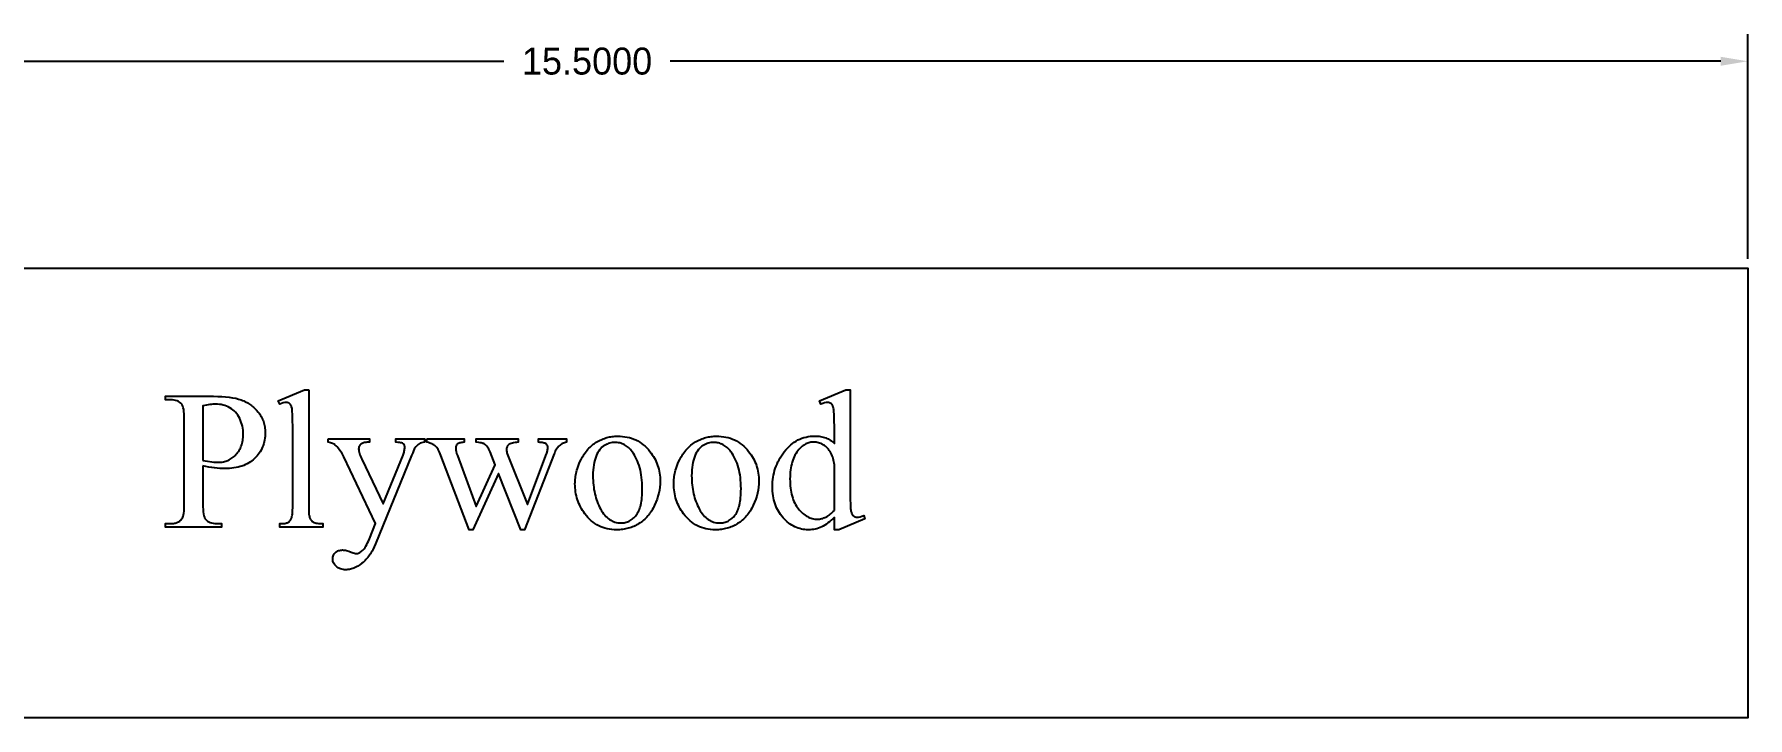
# Model space of a CAD drawing. Extents: x -4 to 204, y -54 to 64.
# Drawn here: x 128.3 to 139.74, y 46.9 to 51.46 of the extents above; entities that cross this region are included whole.
import ezdxf

# ---------------------------------------------------------------- set-up
doc = ezdxf.new("R2010")
doc.units = 0
doc.header["$MEASUREMENT"] = 0
doc.layers.get('Defpoints').update_dxf_attribs({"linetype": 'CONTINUOUS'})
doc.layers.add('Dimentions', color=7, linetype='CONTINUOUS')
doc.layers.add('LAYER_1', color=3, linetype='CONTINUOUS')
doc.dimstyles.get("Standard").update_dxf_attribs({"dimtxt": 0.18, "dimasz": 0.18, "dimexe": 0.18, "dimexo": 0.0625, "dimgap": 0.09, "dimtad": 0, "dimtih": 1, "dimtoh": 1, "dimdec": 4, "dimzin": 0, "dimdsep": 46, "dimtxsty": 'STANDARD', "dimcen": 0.09, "dimadec": 0, "dimazin": 0, "dimtfac": 1, "dimtdec": 4, "dimtofl": 0, "dimtmove": 0, "dimatfit": 3, "dimfxl": 1, "dimtolj": 1, "dimtzin": 0, "dimarcsym": 0})

# ---------------------------------------------------------------- blocks, each defined once
blk = doc.blocks.new('*D230')
at = {"layer": 'Defpoints', "color": 0}
for p in [(139.74, 51.284), (124.24, 49.904), (139.74, 49.904)]:
    blk.add_point(p, dxfattribs=at)
at = {"layer": 'Dimentions', "color": 0, "lineweight": -2}
for p, q in [((124.24, 49.966), (124.24, 51.464)), ((139.74, 49.966), (139.74, 51.464)), ((124.42, 51.284), (131.435, 51.284)), ((139.56, 51.284), (132.545, 51.284))]:
    blk.add_line(p, q, dxfattribs=at)
at = {"layer": 'Dimentions', "color": 0}
for points in [[(124.42, 51.314), (124.42, 51.254), (124.24, 51.284)], [(139.56, 51.254), (139.56, 51.314), (139.74, 51.284)]]:
    blk.add_solid(points, dxfattribs=at)
at = {"layer": 'Dimentions', "color": 0, "insert": (131.99, 51.284), "char_height": 0.18, "attachment_point": 5}
blk.add_mtext('\\A1;15.5000', dxfattribs=at)

msp = doc.modelspace()

# ---------------------------------------------------------------- linework, layer by layer
at = {"layer": 'LAYER_1'}
for points in [[(124.24009, 46.90379), (124.24009, 49.90379), (139.74009, 49.90379), (139.74009, 46.90379)], [(130.13122, 49.09094), (130.13122, 48.30875), (130.13172, 48.2834), (130.13235, 48.27248), (130.13323, 48.26272), (130.13436, 48.25413), (130.13574, 48.24671), (130.13738, 48.24045), (130.13926, 48.23536), (130.14141, 48.23099), (130.14383, 48.22689), (130.14652, 48.22306), (130.14948, 48.21951), (130.15272, 48.21622), (130.15622, 48.21321), (130.16, 48.21047), (130.16405, 48.208), (130.16868, 48.20581), (130.17423, 48.20391), (130.18068, 48.20231), (130.18803, 48.201), (130.19629, 48.19998), (130.20545, 48.19925), (130.21552, 48.19881), (130.22649, 48.19866), (130.22649, 48.17549), (129.93744, 48.17549), (129.93744, 48.19866), (129.95611, 48.19919), (129.96424, 48.19984), (129.97156, 48.20076), (129.97808, 48.20193), (129.98379, 48.20337), (129.9887, 48.20507), (129.9928, 48.20703), (129.9964, 48.2093), (129.9998, 48.2119), (130.003, 48.21485), (130.006, 48.21814), (130.0088, 48.22177), (130.01139, 48.22574), (130.01379, 48.23006), (130.01598, 48.23471), (130.01794, 48.2401), (130.01964, 48.24658), (130.02108, 48.25418), (130.02226, 48.26288), (130.02317, 48.27269), (130.02383, 48.2836), (130.02435, 48.30875), (130.02435, 48.84437), (130.02407, 48.88946), (130.02322, 48.92492), (130.02181, 48.95078), (130.0209, 48.9601), (130.01984, 48.96701), (130.01725, 48.97753), (130.01569, 48.98211), (130.01397, 48.98624), (130.01207, 48.98992), (130.01, 48.99314), (130.00777, 48.99592), (130.00536, 48.99823), (130.00278, 49.0002), (130.00003, 49.0019), (129.9971, 49.00333), (129.99401, 49.00451), (129.98731, 49.00608), (129.97993, 49.0066), (129.9756, 49.00644), (129.971, 49.00596), (129.96094, 49.00403), (129.94975, 49.00081), (129.93744, 48.9963), (129.92649, 49.01883), (130.10225, 49.09094)], [(133.64109, 48.2418), (133.63033, 48.23093), (133.61964, 48.22085), (133.60901, 48.21157), (133.59844, 48.20309), (133.58792, 48.1954), (133.57747, 48.1885), (133.56708, 48.1824), (133.55675, 48.1771), (133.54635, 48.17249), (133.53575, 48.16851), (133.52494, 48.16513), (133.51394, 48.16237), (133.50273, 48.16022), (133.49133, 48.15869), (133.47972, 48.15777), (133.46791, 48.15746), (133.45594, 48.15778), (133.44415, 48.15872), (133.43256, 48.1603), (133.42116, 48.16251), (133.40995, 48.16535), (133.39893, 48.16882), (133.3881, 48.17293), (133.37746, 48.17766), (133.36701, 48.18303), (133.35676, 48.18902), (133.34669, 48.19565), (133.33682, 48.20291), (133.32714, 48.2108), (133.31765, 48.21932), (133.30835, 48.22847), (133.29924, 48.23826), (133.29051, 48.24853), (133.28234, 48.25917), (133.27474, 48.27017), (133.2677, 48.28153), (133.26122, 48.29325), (133.2553, 48.30532), (133.24995, 48.31776), (133.24516, 48.33056), (133.24094, 48.34371), (133.23728, 48.35723), (133.23418, 48.3711), (133.23164, 48.38534), (133.22967, 48.39993), (133.22826, 48.41489), (133.22742, 48.4302), (133.22714, 48.44587), (133.22745, 48.46164), (133.22839, 48.47724), (133.22994, 48.49267), (133.23213, 48.50794), (133.23493, 48.52303), (133.23836, 48.53796), (133.24242, 48.55272), (133.24709, 48.56731), (133.2524, 48.58173), (133.25832, 48.59598), (133.26487, 48.61006), (133.27204, 48.62398), (133.27984, 48.63773), (133.28826, 48.6513), (133.2973, 48.66471), (133.30697, 48.67796), (133.31712, 48.6907), (133.32764, 48.70262), (133.33851, 48.71373), (133.34974, 48.72401), (133.36132, 48.73346), (133.37327, 48.7421), (133.38556, 48.74991), (133.39822, 48.7569), (133.41124, 48.76307), (133.42461, 48.76841), (133.43833, 48.77293), (133.45242, 48.77663), (133.46686, 48.77951), (133.48166, 48.78157), (133.49682, 48.7828), (133.51233, 48.78321), (133.52196, 48.78302), (133.53138, 48.78244), (133.54059, 48.78147), (133.54959, 48.78011), (133.55838, 48.77837), (133.56695, 48.77624), (133.57532, 48.77372), (133.58347, 48.77082), (133.59141, 48.76753), (133.59914, 48.76385), (133.60666, 48.75978), (133.61397, 48.75533), (133.62106, 48.75049), (133.62795, 48.74526), (133.63462, 48.73964), (133.64109, 48.73364), (133.64109, 48.84244), (133.64078, 48.88811), (133.63988, 48.92404), (133.63837, 48.95023), (133.63739, 48.95968), (133.63626, 48.96669), (133.6335, 48.97735), (133.63187, 48.98199), (133.63006, 48.98616), (133.62809, 48.98987), (133.62594, 48.99312), (133.62362, 48.99591), (133.62113, 48.99823), (133.61847, 49.0002), (133.61566, 49.0019), (133.61268, 49.00333), (133.60954, 49.00451), (133.60278, 49.00608), (133.59538, 49.0066), (133.58633, 49.00596), (133.5759, 49.00403), (133.56411, 49.00081), (133.55096, 48.9963), (133.54259, 49.01883), (133.71834, 49.09094), (133.74731, 49.09094), (133.74731, 48.40918), (133.74761, 48.3624), (133.74852, 48.32573), (133.75003, 48.29915), (133.75101, 48.28965), (133.75214, 48.28268), (133.75491, 48.27211), (133.75657, 48.26748), (133.75841, 48.26328), (133.76044, 48.25952), (133.76264, 48.25618), (133.76502, 48.25328), (133.76759, 48.25081), (133.77312, 48.24687), (133.77605, 48.24532), (133.7791, 48.24405), (133.78225, 48.24306), (133.78551, 48.24236), (133.79237, 48.2418), (133.7969, 48.24197), (133.80179, 48.24248), (133.81265, 48.24453), (133.82497, 48.24795), (133.83873, 48.25274), (133.84581, 48.23021), (133.6707, 48.15746), (133.64109, 48.15746)], [(129.42435, 48.58429), (129.42435, 48.32999), (129.42463, 48.31037), (129.42547, 48.29269), (129.42688, 48.27697), (129.42885, 48.2632), (129.43139, 48.25138), (129.43449, 48.24151), (129.43625, 48.23731), (129.43815, 48.2336), (129.44019, 48.23037), (129.44237, 48.22763), (129.44888, 48.22099), (129.45617, 48.21524), (129.46425, 48.21037), (129.47311, 48.20639), (129.48276, 48.20329), (129.49319, 48.20108), (129.50441, 48.19975), (129.51641, 48.19931), (129.54988, 48.19931), (129.54988, 48.17549), (129.17585, 48.17549), (129.17585, 48.19931), (129.20868, 48.19931), (129.22203, 48.19987), (129.22834, 48.20057), (129.23439, 48.20156), (129.24021, 48.20283), (129.24577, 48.20438), (129.25109, 48.20621), (129.25616, 48.20832), (129.26099, 48.21071), (129.26557, 48.21339), (129.2699, 48.21635), (129.27399, 48.21959), (129.27783, 48.22311), (129.28142, 48.22691), (129.28477, 48.23099), (129.28787, 48.23536), (129.29089, 48.2412), (129.2935, 48.24876), (129.29571, 48.25802), (129.29752, 48.269), (129.29893, 48.28168), (129.29994, 48.29607), (129.30054, 48.31218), (129.30074, 48.32999), (129.30074, 48.89394), (129.30047, 48.91357), (129.29966, 48.93124), (129.2983, 48.94696), (129.2964, 48.96073), (129.29395, 48.97255), (129.29097, 48.98242), (129.28927, 48.98662), (129.28743, 48.99034), (129.28547, 48.99356), (129.28336, 48.9963), (129.2767, 49.00294), (129.26928, 49.0087), (129.26109, 49.01356), (129.25214, 49.01755), (129.24242, 49.02065), (129.23194, 49.02286), (129.22069, 49.02419), (129.20868, 49.02463), (129.17585, 49.02463), (129.17585, 49.04845), (129.49581, 49.04845), (129.52432, 49.04807), (129.55129, 49.04694), (129.57671, 49.04505), (129.60058, 49.04241), (129.6229, 49.03902), (129.64367, 49.03487), (129.6629, 49.02997), (129.68057, 49.02431), (129.68894, 49.02116), (129.69714, 49.01775), (129.70517, 49.01409), (129.71304, 49.01016), (129.72074, 49.00598), (129.72828, 49.00154), (129.73565, 48.99684), (129.74286, 48.99188), (129.7499, 48.98666), (129.75677, 48.98118), (129.76348, 48.97544), (129.77002, 48.96945), (129.77639, 48.96319), (129.7826, 48.95668), (129.79452, 48.94287), (129.80013, 48.93562), (129.80538, 48.92821), (129.81027, 48.92064), (129.8148, 48.91289), (129.81896, 48.90498), (129.82277, 48.89691), (129.82621, 48.88867), (129.82928, 48.88026), (129.832, 48.87169), (129.83435, 48.86295), (129.83635, 48.85405), (129.83797, 48.84497), (129.83924, 48.83574), (129.84015, 48.82634), (129.84069, 48.81677), (129.84087, 48.80703), (129.8406, 48.79383), (129.83977, 48.78094), (129.83839, 48.76836), (129.83647, 48.75609), (129.83399, 48.74414), (129.83096, 48.73249), (129.82738, 48.72116), (129.82325, 48.71014), (129.81857, 48.69944), (129.81334, 48.68904), (129.80755, 48.67896), (129.80122, 48.66918), (129.79433, 48.65972), (129.7869, 48.65057), (129.77891, 48.64174), (129.77038, 48.63321), (129.76134, 48.6251), (129.75184, 48.61752), (129.74189, 48.61046), (129.73149, 48.60392), (129.72063, 48.59791), (129.70931, 48.59241), (129.69754, 48.58744), (129.68532, 48.583), (129.67264, 48.57907), (129.6595, 48.57567), (129.64591, 48.5728), (129.63187, 48.57044), (129.61736, 48.56861), (129.60241, 48.56731), (129.587, 48.56652), (129.57113, 48.56626), (129.55503, 48.56654), (129.5383, 48.56739), (129.52091, 48.56879), (129.50289, 48.57077), (129.48422, 48.5733), (129.46491, 48.5764), (129.44495, 48.58006)], [(129.42435, 48.62098), (129.45654, 48.61535), (129.48486, 48.61132), (129.49758, 48.60992), (129.50933, 48.60891), (129.52011, 48.60831), (129.52993, 48.60811), (129.53822, 48.60831), (129.54638, 48.60891), (129.55439, 48.60993), (129.56226, 48.61134), (129.56998, 48.61317), (129.57756, 48.61539), (129.585, 48.61802), (129.59229, 48.62106), (129.59944, 48.6245), (129.60645, 48.62835), (129.61332, 48.6326), (129.62004, 48.63726), (129.62661, 48.64232), (129.63305, 48.64778), (129.63934, 48.65365), (129.64549, 48.65993), (129.65137, 48.66653), (129.65688, 48.67336), (129.662, 48.68044), (129.66675, 48.68775), (129.67112, 48.69531), (129.6751, 48.7031), (129.67871, 48.71113), (129.68194, 48.7194), (129.68479, 48.72791), (129.68726, 48.73665), (129.68934, 48.74564), (129.69105, 48.75487), (129.69238, 48.76433), (129.69333, 48.77403), (129.6939, 48.78398), (129.69409, 48.79416), (129.69373, 48.80819), (129.69264, 48.82198), (129.69083, 48.83551), (129.6883, 48.8488), (129.68504, 48.86183), (129.68105, 48.87461), (129.67635, 48.88714), (129.67091, 48.89941), (129.66482, 48.91118), (129.65812, 48.92219), (129.65082, 48.93243), (129.64291, 48.9419), (129.6344, 48.95061), (129.62529, 48.95856), (129.61557, 48.96574), (129.60525, 48.97216), (129.59445, 48.97782), (129.58328, 48.98272), (129.57175, 48.98687), (129.55986, 48.99027), (129.54761, 48.99291), (129.535, 48.99479), (129.52202, 48.99593), (129.50868, 48.9963), (129.50018, 48.99611), (129.4911, 48.99554), (129.48143, 48.99458), (129.47118, 48.99324), (129.44893, 48.98942), (129.42435, 48.98407)], [(130.26126, 48.76519), (130.53615, 48.76519), (130.53615, 48.74137), (130.52263, 48.74137), (130.51562, 48.74117), (130.50905, 48.74058), (130.50294, 48.7396), (130.49728, 48.73823), (130.49208, 48.73646), (130.48732, 48.73431), (130.48302, 48.73176), (130.47918, 48.72881), (130.47578, 48.72558), (130.47284, 48.72215), (130.47035, 48.71854), (130.46831, 48.71473), (130.46673, 48.71073), (130.4656, 48.70654), (130.46492, 48.70216), (130.46469, 48.69759), (130.46502, 48.69101), (130.46602, 48.68383), (130.46768, 48.67604), (130.47, 48.66765), (130.47299, 48.65866), (130.47664, 48.64907), (130.48096, 48.63887), (130.48594, 48.62806), (130.6295, 48.33064), (130.76147, 48.65639), (130.76404, 48.66298), (130.76626, 48.66955), (130.76814, 48.67609), (130.76968, 48.68262), (130.77088, 48.68913), (130.77173, 48.69562), (130.77225, 48.70209), (130.77242, 48.70853), (130.77214, 48.71397), (130.77129, 48.71867), (130.76988, 48.72266), (130.76791, 48.72592), (130.76497, 48.72928), (130.76131, 48.73227), (130.75693, 48.73491), (130.75182, 48.73718), (130.7453, 48.73901), (130.73669, 48.74032), (130.72598, 48.74111), (130.71319, 48.74137), (130.71319, 48.76519), (130.90503, 48.76519), (130.90503, 48.74137), (130.89381, 48.73976), (130.88395, 48.7375), (130.87546, 48.73461), (130.86834, 48.73107), (130.86174, 48.72636), (130.85482, 48.71996), (130.84758, 48.71187), (130.84001, 48.7021), (130.83647, 48.69562), (130.83164, 48.6852), (130.82553, 48.67083), (130.81812, 48.65253), (130.578, 48.06411), (130.56897, 48.04336), (130.55927, 48.02392), (130.55416, 48.01469), (130.54889, 48.00578), (130.54345, 47.9972), (130.53784, 47.98895), (130.53206, 47.98103), (130.52612, 47.97343), (130.52, 47.96616), (130.51372, 47.95922), (130.50727, 47.9526), (130.50065, 47.94631), (130.49386, 47.94035), (130.4869, 47.93471), (130.47288, 47.92445), (130.459, 47.91556), (130.44524, 47.90804), (130.43162, 47.90188), (130.42485, 47.89932), (130.41812, 47.89709), (130.41143, 47.89521), (130.40476, 47.89367), (130.39813, 47.89248), (130.39153, 47.89162), (130.38496, 47.89111), (130.37843, 47.89094), (130.36914, 47.89128), (130.36028, 47.89231), (130.35184, 47.89402), (130.34382, 47.89641), (130.33623, 47.89949), (130.32906, 47.90325), (130.32231, 47.9077), (130.31598, 47.91283), (130.31025, 47.9184), (130.30528, 47.92417), (130.30107, 47.93015), (130.29763, 47.93632), (130.29496, 47.9427), (130.29304, 47.94928), (130.2919, 47.95606), (130.29152, 47.96304), (130.29179, 47.96963), (130.29262, 47.9759), (130.29401, 47.98183), (130.29594, 47.98742), (130.29843, 47.99269), (130.30147, 47.99762), (130.30507, 48.00223), (130.30922, 48.0065), (130.31385, 48.01034), (130.3189, 48.01368), (130.32435, 48.0165), (130.33022, 48.01881), (130.3365, 48.0206), (130.3432, 48.02189), (130.35031, 48.02266), (130.35782, 48.02291), (130.36338, 48.02269), (130.36941, 48.02203), (130.37593, 48.02092), (130.38293, 48.01937), (130.39838, 48.01495), (130.41576, 48.00875), (130.42743, 48.00452), (130.43669, 48.00151), (130.44353, 47.9997), (130.44795, 47.99909), (130.45284, 47.9994), (130.45783, 48.00034), (130.46294, 48.0019), (130.46815, 48.00408), (130.47348, 48.00689), (130.47891, 48.01032), (130.48446, 48.01437), (130.49012, 48.01905), (130.49584, 48.02462), (130.50157, 48.03136), (130.50731, 48.03927), (130.51306, 48.04834), (130.51881, 48.05858), (130.52458, 48.06999), (130.53036, 48.08256), (130.53615, 48.0963), (130.578, 48.19866), (130.36619, 48.64351), (130.36064, 48.6541), (130.35364, 48.66588), (130.34519, 48.67888), (130.33529, 48.69308), (130.32761, 48.70342), (130.32065, 48.71191), (130.31441, 48.71855), (130.3089, 48.72334), (130.30491, 48.72588), (130.30037, 48.72833), (130.28958, 48.733), (130.27655, 48.73734), (130.26126, 48.74137)], [(130.92113, 48.76519), (131.16834, 48.76519), (131.16834, 48.74137), (131.16018, 48.74061), (131.15275, 48.73964), (131.14605, 48.73844), (131.14009, 48.73702), (131.13487, 48.73538), (131.13038, 48.73352), (131.12662, 48.73144), (131.1236, 48.72914), (131.12111, 48.72659), (131.11895, 48.72378), (131.11712, 48.72072), (131.11563, 48.71739), (131.11447, 48.7138), (131.11364, 48.70994), (131.11314, 48.70583), (131.11297, 48.70145), (131.11315, 48.69633), (131.11366, 48.69095), (131.11571, 48.6794), (131.11913, 48.66681), (131.12392, 48.65317), (131.2501, 48.3139), (131.37692, 48.59008), (131.34345, 48.67699), (131.33943, 48.68627), (131.33512, 48.69481), (131.3305, 48.70261), (131.32558, 48.70966), (131.32036, 48.71597), (131.31484, 48.72153), (131.30901, 48.72635), (131.30289, 48.73042), (131.29897, 48.73257), (131.29428, 48.73449), (131.28883, 48.73619), (131.28261, 48.73767), (131.27563, 48.73892), (131.26788, 48.73996), (131.2501, 48.74137), (131.2501, 48.76519), (131.53079, 48.76519), (131.53079, 48.74137), (131.51962, 48.74068), (131.5093, 48.7396), (131.49982, 48.73811), (131.49119, 48.73622), (131.48341, 48.73392), (131.47647, 48.73123), (131.47037, 48.72813), (131.46512, 48.72463), (131.4621, 48.72186), (131.45949, 48.71871), (131.45727, 48.71518), (131.45546, 48.71127), (131.45406, 48.70698), (131.45305, 48.7023), (131.45245, 48.69724), (131.45225, 48.6918), (131.45257, 48.68532), (131.45353, 48.67876), (131.45514, 48.67212), (131.4574, 48.6654), (131.5913, 48.32677), (131.71555, 48.65317), (131.72118, 48.66967), (131.72521, 48.68439), (131.72661, 48.69109), (131.72762, 48.69735), (131.72822, 48.70316), (131.72843, 48.70853), (131.72823, 48.71155), (131.72764, 48.71449), (131.72666, 48.71735), (131.72529, 48.72012), (131.72352, 48.72282), (131.72136, 48.72543), (131.71881, 48.72797), (131.71587, 48.73042), (131.71236, 48.73271), (131.70809, 48.73473), (131.70306, 48.73649), (131.69728, 48.73799), (131.69075, 48.73922), (131.68346, 48.7402), (131.67542, 48.74091), (131.66662, 48.74137), (131.66662, 48.76519), (131.85267, 48.76519), (131.85267, 48.74137), (131.84579, 48.74009), (131.83913, 48.73835), (131.83271, 48.73615), (131.82652, 48.73348), (131.82056, 48.73035), (131.81483, 48.72676), (131.80934, 48.72271), (131.80407, 48.71819), (131.79903, 48.71321), (131.79423, 48.70777), (131.78966, 48.70187), (131.78532, 48.6955), (131.78121, 48.68867), (131.77733, 48.68138), (131.77369, 48.67362), (131.77027, 48.6654), (131.57328, 48.15746), (131.54688, 48.15746), (131.39946, 48.53407), (131.22757, 48.15746), (131.20375, 48.15746), (131.01448, 48.65317), (131.00982, 48.66444), (131.00518, 48.67476), (131.00057, 48.68412), (130.99597, 48.69252), (130.99139, 48.69997), (130.98683, 48.70646), (130.9823, 48.712), (130.97778, 48.71658), (130.97295, 48.72056), (130.96748, 48.72429), (130.96137, 48.72776), (130.95461, 48.73099), (130.9472, 48.73396), (130.93915, 48.73668), (130.93046, 48.73915), (130.92113, 48.74137)], [(132.19452, 48.78257), (132.21105, 48.78217), (132.22717, 48.78098), (132.24288, 48.77899), (132.25817, 48.77621), (132.27306, 48.77264), (132.28753, 48.76826), (132.30158, 48.7631), (132.31523, 48.75714), (132.32846, 48.75038), (132.34128, 48.74284), (132.35369, 48.73449), (132.36568, 48.72535), (132.37727, 48.71542), (132.38844, 48.70469), (132.3992, 48.69317), (132.40954, 48.68085), (132.41788, 48.66989), (132.42569, 48.65872), (132.43295, 48.64736), (132.43968, 48.63579), (132.44587, 48.62402), (132.45152, 48.61205), (132.45663, 48.59988), (132.4612, 48.5875), (132.46524, 48.57493), (132.46874, 48.56216), (132.4717, 48.54918), (132.47412, 48.536), (132.476, 48.52262), (132.47735, 48.50904), (132.47816, 48.49526), (132.47843, 48.48128), (132.47783, 48.46145), (132.47605, 48.44157), (132.47308, 48.42162), (132.46893, 48.40161), (132.46359, 48.38155), (132.45706, 48.36142), (132.44934, 48.34123), (132.44044, 48.32098), (132.43558, 48.311), (132.4305, 48.30133), (132.42519, 48.29197), (132.41966, 48.28292), (132.41391, 48.27418), (132.40793, 48.26576), (132.40172, 48.25764), (132.3953, 48.24984), (132.38865, 48.24235), (132.38177, 48.23518), (132.37468, 48.22831), (132.36735, 48.22176), (132.35981, 48.21552), (132.35204, 48.20959), (132.34405, 48.20397), (132.33583, 48.19866), (132.32744, 48.19367), (132.31893, 48.18901), (132.31031, 48.18466), (132.30157, 48.18064), (132.29271, 48.17694), (132.28373, 48.17356), (132.27463, 48.1705), (132.26542, 48.16776), (132.25608, 48.16535), (132.24663, 48.16326), (132.23706, 48.16149), (132.22737, 48.16004), (132.21757, 48.15891), (132.20764, 48.15811), (132.1976, 48.15762), (132.18744, 48.15746), (132.17099, 48.15788), (132.15498, 48.15912), (132.13939, 48.1612), (132.12423, 48.1641), (132.10949, 48.16783), (132.09519, 48.1724), (132.08131, 48.17779), (132.06786, 48.18402), (132.05483, 48.19107), (132.04224, 48.19895), (132.03007, 48.20767), (132.01833, 48.21721), (132.00701, 48.22759), (131.99613, 48.23879), (131.98567, 48.25082), (131.97564, 48.26368), (131.96761, 48.27496), (131.96009, 48.2864), (131.9531, 48.29801), (131.94663, 48.3098), (131.94067, 48.32175), (131.93523, 48.33388), (131.93031, 48.34617), (131.9259, 48.35864), (131.92202, 48.37128), (131.91865, 48.38409), (131.9158, 48.39707), (131.91347, 48.41022), (131.91166, 48.42355), (131.91036, 48.43704), (131.90959, 48.45071), (131.90933, 48.46454), (131.90948, 48.47468), (131.90996, 48.48481), (131.91074, 48.49493), (131.91184, 48.50504), (131.91326, 48.51515), (131.91498, 48.52524), (131.91703, 48.53533), (131.91939, 48.54542), (131.92206, 48.55549), (131.92504, 48.56556), (131.93196, 48.58567), (131.94013, 48.60576), (131.94956, 48.62581), (131.95469, 48.63566), (131.96002, 48.64519), (131.96555, 48.65439), (131.97127, 48.66327), (131.97719, 48.67182), (131.98332, 48.68004), (131.98964, 48.68793), (131.99616, 48.6955), (132.00287, 48.70274), (132.00979, 48.70965), (132.01691, 48.71624), (132.02422, 48.7225), (132.03173, 48.72843), (132.03944, 48.73403), (132.04736, 48.73931), (132.05546, 48.74426), (132.072, 48.75324), (132.08878, 48.76102), (132.09726, 48.76446), (132.1058, 48.76761), (132.1144, 48.77045), (132.12306, 48.77299), (132.13178, 48.77524), (132.14056, 48.77718), (132.14941, 48.77883), (132.15831, 48.78017), (132.16727, 48.78122), (132.17629, 48.78197), (132.18538, 48.78242)], [(132.17456, 48.74072), (132.16603, 48.74041), (132.15748, 48.73946), (132.14893, 48.73787), (132.14036, 48.73565), (132.13179, 48.7328), (132.1232, 48.72932), (132.11461, 48.7252), (132.106, 48.72044), (132.0976, 48.7149), (132.0896, 48.70839), (132.08202, 48.70093), (132.07486, 48.69252), (132.0681, 48.68315), (132.06176, 48.67282), (132.05583, 48.66154), (132.05031, 48.64931), (132.04533, 48.63614), (132.04102, 48.62207), (132.03737, 48.60709), (132.03438, 48.59121), (132.03206, 48.57442), (132.0304, 48.55672), (132.0294, 48.53812), (132.02907, 48.51862), (132.02927, 48.50266), (132.02987, 48.48698), (132.03087, 48.47158), (132.03227, 48.45646), (132.03407, 48.44161), (132.03627, 48.42703), (132.03887, 48.41274), (132.04186, 48.39872), (132.04526, 48.38497), (132.04906, 48.37151), (132.05326, 48.35832), (132.05786, 48.3454), (132.06286, 48.33277), (132.06825, 48.32041), (132.07405, 48.30832), (132.08025, 48.29652), (132.08677, 48.28521), (132.09355, 48.27464), (132.10058, 48.26479), (132.10787, 48.25568), (132.11541, 48.24729), (132.12321, 48.23963), (132.13125, 48.23271), (132.13956, 48.22651), (132.14811, 48.22104), (132.15692, 48.2163), (132.16599, 48.21229), (132.17531, 48.209), (132.18488, 48.20645), (132.19471, 48.20463), (132.20479, 48.20353), (132.21512, 48.20317), (132.22284, 48.20337), (132.23039, 48.20397), (132.23777, 48.20498), (132.24498, 48.20639), (132.25201, 48.2082), (132.25888, 48.21041), (132.26557, 48.21303), (132.27209, 48.21605), (132.27845, 48.21947), (132.28463, 48.22329), (132.29064, 48.22751), (132.29648, 48.23214), (132.30215, 48.23717), (132.30764, 48.2426), (132.31297, 48.24844), (132.31812, 48.25467), (132.32304, 48.2614), (132.32763, 48.2687), (132.33191, 48.27659), (132.33587, 48.28505), (132.33951, 48.29409), (132.34284, 48.30371), (132.34585, 48.31391), (132.34854, 48.32468), (132.35092, 48.33604), (132.35298, 48.34797), (132.35472, 48.36048), (132.35615, 48.37357), (132.35726, 48.38724), (132.35805, 48.40148), (132.35852, 48.41631), (132.35868, 48.43171), (132.35842, 48.45108), (132.35763, 48.46993), (132.35631, 48.48826), (132.35446, 48.50607), (132.35208, 48.52335), (132.34918, 48.54011), (132.34574, 48.55634), (132.34178, 48.57205), (132.33729, 48.58724), (132.33228, 48.60191), (132.32673, 48.61605), (132.32066, 48.62967), (132.31406, 48.64277), (132.30693, 48.65534), (132.29927, 48.66739), (132.29109, 48.67892), (132.28527, 48.6864), (132.27927, 48.69341), (132.27306, 48.69992), (132.26666, 48.70596), (132.26007, 48.71151), (132.25327, 48.71658), (132.24629, 48.72117), (132.2391, 48.72527), (132.23172, 48.72889), (132.22414, 48.73203), (132.21637, 48.73469), (132.2084, 48.73686), (132.20024, 48.73855), (132.19187, 48.73976), (132.18332, 48.74048)], [(132.85375, 48.78257), (132.87028, 48.78217), (132.8864, 48.78098), (132.90211, 48.77899), (132.9174, 48.77621), (132.93228, 48.77264), (132.94675, 48.76826), (132.96081, 48.7631), (132.97446, 48.75714), (132.98769, 48.75038), (133.00051, 48.74284), (133.01292, 48.73449), (133.02491, 48.72535), (133.03649, 48.71542), (133.04766, 48.70469), (133.05842, 48.69317), (133.06877, 48.68085), (133.07711, 48.66989), (133.08491, 48.65872), (133.09218, 48.64736), (133.09891, 48.63579), (133.10509, 48.62402), (133.11074, 48.61205), (133.11586, 48.59988), (133.12043, 48.5875), (133.12447, 48.57493), (133.12797, 48.56216), (133.13093, 48.54918), (133.13335, 48.536), (133.13523, 48.52262), (133.13658, 48.50904), (133.13738, 48.49526), (133.13765, 48.48128), (133.13706, 48.46145), (133.13528, 48.44157), (133.13231, 48.42162), (133.12816, 48.40161), (133.12282, 48.38155), (133.11629, 48.36142), (133.10857, 48.34123), (133.09967, 48.32098), (133.09481, 48.311), (133.08973, 48.30133), (133.08442, 48.29197), (133.07889, 48.28292), (133.07313, 48.27418), (133.06715, 48.26576), (133.06095, 48.25764), (133.05453, 48.24984), (133.04787, 48.24235), (133.041, 48.23518), (133.0339, 48.22831), (133.02658, 48.22176), (133.01904, 48.21552), (133.01127, 48.20959), (133.00327, 48.20397), (132.99506, 48.19866), (132.98667, 48.19367), (132.97816, 48.18901), (132.96954, 48.18466), (132.9608, 48.18064), (132.95193, 48.17694), (132.94296, 48.17356), (132.93386, 48.1705), (132.92464, 48.16776), (132.91531, 48.16535), (132.90586, 48.16326), (132.89629, 48.16149), (132.8866, 48.16004), (132.87679, 48.15891), (132.86687, 48.15811), (132.85683, 48.15762), (132.84667, 48.15746), (132.83022, 48.15788), (132.81421, 48.15912), (132.79862, 48.1612), (132.78345, 48.1641), (132.76872, 48.16783), (132.75441, 48.1724), (132.74054, 48.17779), (132.72708, 48.18402), (132.71406, 48.19107), (132.70146, 48.19895), (132.68929, 48.20767), (132.67755, 48.21721), (132.66624, 48.22759), (132.65535, 48.23879), (132.64489, 48.25082), (132.63486, 48.26368), (132.62683, 48.27496), (132.61932, 48.2864), (132.61233, 48.29801), (132.60585, 48.3098), (132.5999, 48.32175), (132.59446, 48.33388), (132.58953, 48.34617), (132.58513, 48.35864), (132.58125, 48.37128), (132.57788, 48.38409), (132.57503, 48.39707), (132.5727, 48.41022), (132.57089, 48.42355), (132.56959, 48.43704), (132.56881, 48.45071), (132.56855, 48.46454), (132.56871, 48.47468), (132.56918, 48.48481), (132.56997, 48.49493), (132.57107, 48.50504), (132.57248, 48.51515), (132.57421, 48.52524), (132.57626, 48.53533), (132.57861, 48.54542), (132.58129, 48.55549), (132.58427, 48.56556), (132.59119, 48.58567), (132.59936, 48.60576), (132.60879, 48.62581), (132.61392, 48.63566), (132.61925, 48.64519), (132.62477, 48.65439), (132.6305, 48.66327), (132.63642, 48.67182), (132.64254, 48.68004), (132.64886, 48.68793), (132.65538, 48.6955), (132.6621, 48.70274), (132.66902, 48.70965), (132.67613, 48.71624), (132.68345, 48.7225), (132.69096, 48.72843), (132.69867, 48.73403), (132.70658, 48.73931), (132.71469, 48.74426), (132.73123, 48.75324), (132.74801, 48.76102), (132.75649, 48.76446), (132.76503, 48.76761), (132.77363, 48.77045), (132.78229, 48.77299), (132.79101, 48.77524), (132.79979, 48.77718), (132.80863, 48.77883), (132.81753, 48.78017), (132.8265, 48.78122), (132.83552, 48.78197), (132.8446, 48.78242)], [(132.83379, 48.74072), (132.82526, 48.74041), (132.81671, 48.73946), (132.80815, 48.73787), (132.79959, 48.73565), (132.79101, 48.7328), (132.78243, 48.72932), (132.77383, 48.7252), (132.76523, 48.72044), (132.75682, 48.7149), (132.74883, 48.70839), (132.74125, 48.70093), (132.73409, 48.69252), (132.72733, 48.68315), (132.72099, 48.67282), (132.71506, 48.66154), (132.70954, 48.64931), (132.70456, 48.63614), (132.70025, 48.62207), (132.6966, 48.60709), (132.69361, 48.59121), (132.69128, 48.57442), (132.68962, 48.55672), (132.68863, 48.53812), (132.6883, 48.51862), (132.6885, 48.50266), (132.6891, 48.48698), (132.6901, 48.47158), (132.6915, 48.45646), (132.69329, 48.44161), (132.69549, 48.42703), (132.69809, 48.41274), (132.70109, 48.39872), (132.70449, 48.38497), (132.70829, 48.37151), (132.71249, 48.35832), (132.71709, 48.3454), (132.72208, 48.33277), (132.72748, 48.32041), (132.73328, 48.30832), (132.73948, 48.29652), (132.746, 48.28521), (132.75278, 48.27464), (132.75981, 48.26479), (132.7671, 48.25568), (132.77464, 48.24729), (132.78243, 48.23963), (132.79048, 48.23271), (132.79878, 48.22651), (132.80734, 48.22104), (132.81615, 48.2163), (132.82522, 48.21229), (132.83453, 48.209), (132.84411, 48.20645), (132.85393, 48.20463), (132.86401, 48.20353), (132.87435, 48.20317), (132.88207, 48.20337), (132.88962, 48.20397), (132.897, 48.20498), (132.9042, 48.20639), (132.91124, 48.2082), (132.9181, 48.21041), (132.9248, 48.21303), (132.93132, 48.21605), (132.93767, 48.21947), (132.94386, 48.22329), (132.94987, 48.22751), (132.95571, 48.23214), (132.96137, 48.23717), (132.96687, 48.2426), (132.9722, 48.24844), (132.97735, 48.25467), (132.98226, 48.2614), (132.98686, 48.2687), (132.99114, 48.27659), (132.9951, 48.28505), (132.99874, 48.29409), (133.00207, 48.30371), (133.00508, 48.31391), (133.00777, 48.32468), (133.01015, 48.33604), (133.01221, 48.34797), (133.01395, 48.36048), (133.01538, 48.37357), (133.01648, 48.38724), (133.01728, 48.40148), (133.01775, 48.41631), (133.01791, 48.43171), (133.01765, 48.45108), (133.01685, 48.46993), (133.01553, 48.48826), (133.01369, 48.50607), (133.01131, 48.52335), (133.0084, 48.54011), (133.00497, 48.55634), (133.00101, 48.57205), (132.99652, 48.58724), (132.99151, 48.60191), (132.98596, 48.61605), (132.97989, 48.62967), (132.97329, 48.64277), (132.96616, 48.65534), (132.9585, 48.66739), (132.95031, 48.67892), (132.9445, 48.6864), (132.93849, 48.69341), (132.93229, 48.69992), (132.92589, 48.70596), (132.91929, 48.71151), (132.9125, 48.71658), (132.90551, 48.72117), (132.89833, 48.72527), (132.89095, 48.72889), (132.88337, 48.73203), (132.8756, 48.73469), (132.86763, 48.73686), (132.85946, 48.73855), (132.8511, 48.73976), (132.84254, 48.74048)], [(133.64109, 48.28686), (133.64109, 48.59072), (133.63988, 48.60155), (133.63819, 48.61213), (133.63602, 48.62247), (133.63336, 48.63257), (133.63022, 48.64243), (133.6266, 48.65204), (133.6225, 48.66142), (133.61791, 48.67055), (133.61289, 48.67929), (133.60747, 48.68747), (133.60166, 48.6951), (133.59546, 48.70218), (133.58886, 48.7087), (133.58188, 48.71467), (133.5745, 48.72009), (133.56673, 48.72495), (133.55879, 48.72925), (133.5509, 48.73298), (133.54306, 48.73613), (133.53527, 48.73871), (133.52753, 48.74072), (133.51983, 48.74215), (133.5122, 48.74301), (133.50461, 48.7433), (133.49757, 48.7431), (133.49063, 48.7425), (133.48379, 48.74151), (133.47704, 48.74012), (133.47039, 48.73833), (133.46384, 48.73615), (133.45738, 48.73356), (133.45101, 48.73058), (133.44474, 48.72721), (133.43857, 48.72343), (133.43249, 48.71926), (133.42651, 48.71469), (133.42062, 48.70972), (133.41483, 48.70436), (133.40913, 48.6986), (133.40353, 48.69244), (133.39644, 48.68383), (133.3898, 48.67474), (133.38362, 48.66516), (133.3779, 48.6551), (133.37264, 48.64456), (133.36783, 48.63353), (133.36349, 48.62203), (133.35959, 48.61004), (133.35616, 48.59756), (133.35319, 48.58461), (133.35067, 48.57117), (133.34861, 48.55725), (133.34701, 48.54284), (133.34586, 48.52796), (133.34518, 48.51258), (133.34495, 48.49673), (133.34517, 48.48071), (133.34583, 48.46517), (133.34694, 48.4501), (133.34849, 48.43551), (133.35048, 48.4214), (133.35292, 48.40775), (133.35579, 48.39459), (133.35911, 48.3819), (133.36287, 48.36968), (133.36708, 48.35794), (133.37173, 48.34668), (133.37682, 48.33589), (133.38235, 48.32557), (133.38832, 48.31574), (133.39474, 48.30637), (133.4016, 48.29748), (133.40873, 48.2891), (133.41597, 48.28126), (133.4233, 48.27396), (133.43073, 48.26721), (133.43827, 48.26099), (133.4459, 48.25531), (133.45364, 48.25017), (133.46147, 48.24558), (133.46941, 48.24152), (133.47745, 48.23801), (133.48558, 48.23504), (133.49382, 48.2326), (133.50216, 48.23071), (133.5106, 48.22936), (133.51914, 48.22855), (133.52778, 48.22828), (133.53509, 48.22851), (133.54237, 48.22919), (133.54961, 48.23034), (133.55683, 48.23194), (133.56402, 48.234), (133.57118, 48.23652), (133.5783, 48.23949), (133.5854, 48.24292), (133.59247, 48.24681), (133.5995, 48.25116), (133.60651, 48.25597), (133.61348, 48.26123), (133.62043, 48.26695), (133.62735, 48.27313), (133.63423, 48.27977)]]:
    msp.add_lwpolyline(points, close=True, dxfattribs=at)

# ---------------------------------------------------------------- dimensions: what is measured, and where the dimension line sits
at = {"layer": 'Dimentions'}
dim = msp.add_linear_dim(base=(139.74009, 51.284), p1=(124.24009, 49.90379), p2=(139.74009, 49.90379), dimstyle='STANDARD', override={"dimtmove": 2}, dxfattribs=at)
dim.commit()
dim.dimension.update_dxf_attribs({"geometry": '*D230', "text_midpoint": (131.99009, 51.284)})

doc.saveas('drawing.dxf')
